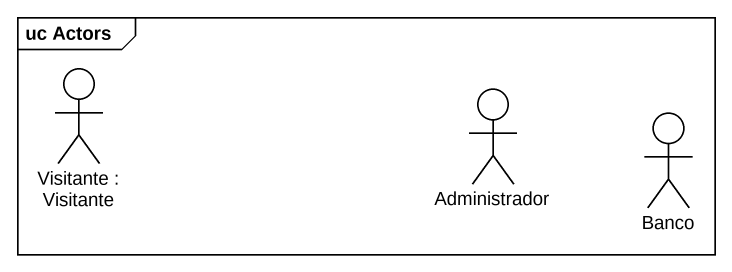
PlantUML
@startuml
mainframe uc Actors
actor "Visitante : Visitante" as Visitante
actor Administrador
actor Banco
@enduml
